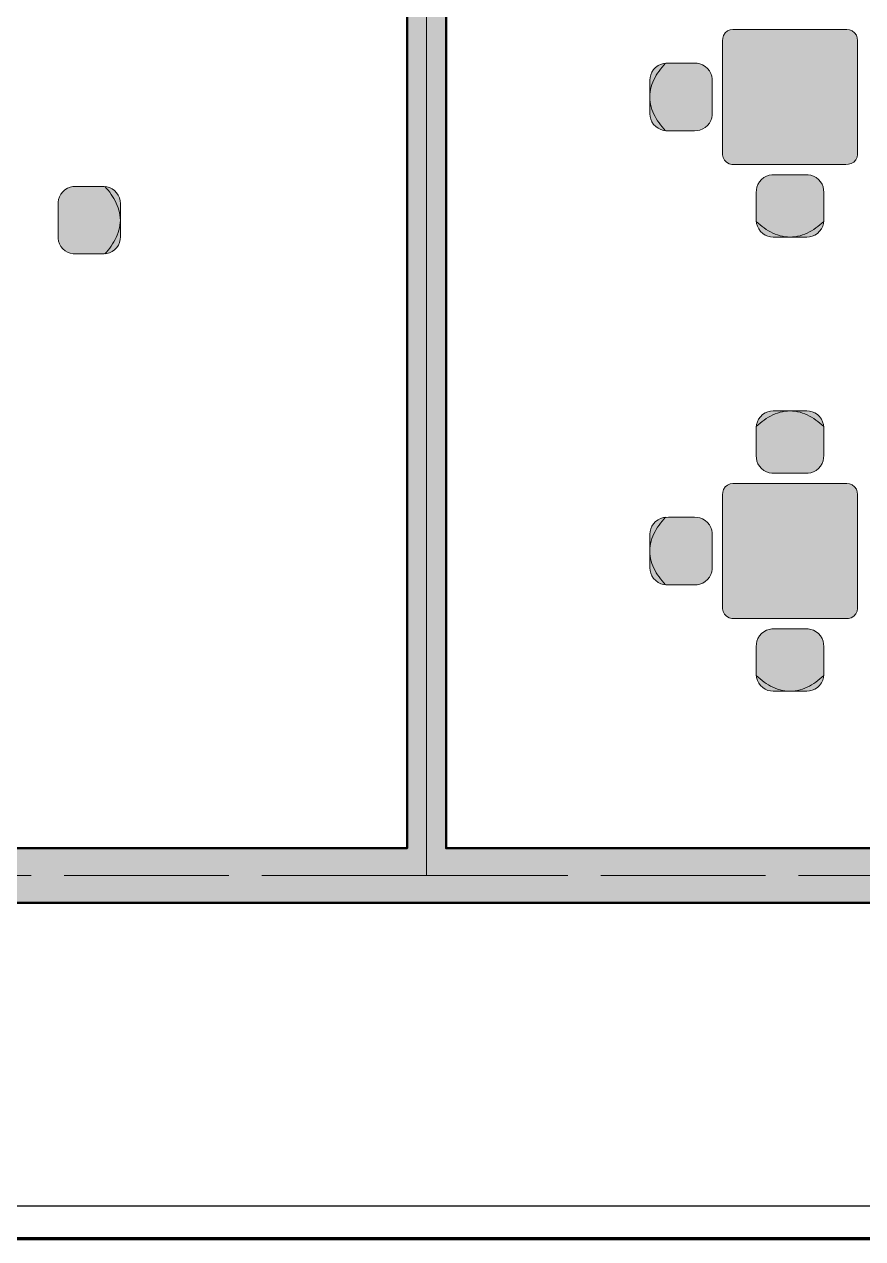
# Model space of a CAD drawing. Header units: metres. Extents: x 0 to 115, y 0 to 64.
# Drawn here: x 14.4 to 20.86, y 0.4 to 9.76 of the extents above; entities that cross this region are included whole.
import ezdxf

# ---------------------------------------------------------------- set-up
doc = ezdxf.new("R2010")
doc.units = ezdxf.units.M
doc.linetypes.add('DASHED', pattern=[1.524, 1.27, -0.254])
doc.layers.add('A-AREA', color=8, linetype='DASHED', lineweight=13, plot=False)
for name, color, linetype, lineweight in [('A-LAMINA', 8, 'Continuous', 35), ('A-MOBILIARIO', 9, 'Continuous', 18), ('A-MOBILIARIO-RELLENO', 9, 'Continuous', 0), ('A-MURO', 7, 'Continuous', 50)]:
    doc.layers.add(name, color=color, linetype=linetype, lineweight=lineweight)
doc.layers.add('A-MURO-RELLENO', color=8, linetype='Continuous', lineweight=0, true_color=0x8d949b)

msp = doc.modelspace()

# ---------------------------------------------------------------- hatches: boundary and pattern name
at = {"layer": 'A-MOBILIARIO-RELLENO', "true_color": 0xf3efe8}
h = msp.add_hatch(color=7, dxfattribs=at)
h.dxf.hatch_style = 1
h.paths.add_polyline_path([(19.86, 9.72), (19.88, 9.72), (19.8999, 9.72), (19.9199, 9.72), (19.9399, 9.72), (19.9598, 9.72), (19.9798, 9.72), (19.9997, 9.72), (20.0197, 9.72), (20.0397, 9.72), (20.0596, 9.72), (20.0796, 9.72), (20.0996, 9.72), (20.1195, 9.72), (20.1395, 9.72), (20.1594, 9.72), (20.1794, 9.72), (20.1994, 9.72), (20.2193, 9.72), (20.2393, 9.72), (20.2593, 9.72), (20.2792, 9.72), (20.2992, 9.72), (20.3191, 9.72), (20.3391, 9.72), (20.3591, 9.72), (20.379, 9.72), (20.399, 9.72), (20.419, 9.72), (20.4389, 9.72), (20.4589, 9.72), (20.4788, 9.72), (20.4988, 9.72), (20.5188, 9.72), (20.5387, 9.72), (20.5587, 9.72), (20.5787, 9.72), (20.5986, 9.72), (20.6186, 9.72), (20.6385, 9.72), (20.6585, 9.72), (20.6785, 9.72), (20.6984, 9.72), (20.7184, 9.72), (20.7384, 9.72), (20.759, 9.7177), (20.7797, 9.7095), (20.7979, 9.6952), (20.8113, 9.6763), (20.8185, 9.6554), (20.82, 9.635), (20.82, 9.615), (20.82, 9.5951), (20.82, 9.5751), (20.82, 9.5552), (20.82, 9.5352), (20.82, 9.5152), (20.82, 9.4953), (20.82, 9.4753), (20.82, 9.4553), (20.82, 9.4354), (20.82, 9.4154), (20.82, 9.3955), (20.82, 9.3755), (20.82, 9.3555), (20.82, 9.3356), (20.82, 9.3156), (20.82, 9.2956), (20.82, 9.2757), (20.82, 9.2557), (20.82, 9.2358), (20.82, 9.2158), (20.82, 9.1958), (20.82, 9.1759), (20.82, 9.1559), (20.82, 9.1359), (20.82, 9.116), (20.82, 9.096), (20.82, 9.0761), (20.82, 9.0561), (20.82, 9.0361), (20.82, 9.0162), (20.82, 8.9962), (20.82, 8.9762), (20.82, 8.9563), (20.82, 8.9363), (20.82, 8.9164), (20.82, 8.8964), (20.82, 8.8764), (20.82, 8.8565), (20.82, 8.8365), (20.82, 8.8165), (20.82, 8.7966), (20.82, 8.7766), (20.8199, 8.7566), (20.8162, 8.7358), (20.8064, 8.7154), (20.7908, 8.6982), (20.7712, 8.6863), (20.7502, 8.6807), (20.73, 8.68), (20.7101, 8.68), (20.6901, 8.68), (20.6701, 8.68), (20.6502, 8.68), (20.6302, 8.68), (20.6102, 8.68), (20.5903, 8.68), (20.5703, 8.68), (20.5504, 8.68), (20.5304, 8.68), (20.5104, 8.68), (20.4905, 8.68), (20.4705, 8.68), (20.4505, 8.68), (20.4306, 8.68), (20.4106, 8.68), (20.3907, 8.68), (20.3707, 8.68), (20.3507, 8.68), (20.3308, 8.68), (20.3108, 8.68), (20.2908, 8.68), (20.2709, 8.68), (20.2509, 8.68), (20.231, 8.68), (20.211, 8.68), (20.191, 8.68), (20.1711, 8.68), (20.1511, 8.68), (20.1311, 8.68), (20.1112, 8.68), (20.0912, 8.68), (20.0713, 8.68), (20.0513, 8.68), (20.0313, 8.68), (20.0114, 8.68), (19.9914, 8.68), (19.9714, 8.68), (19.9515, 8.68), (19.9315, 8.68), (19.9116, 8.68), (19.8916, 8.68), (19.8716, 8.68), (19.8515, 8.6805), (19.8305, 8.6856), (19.8107, 8.697), (19.7947, 8.7138), (19.7843, 8.734), (19.7802, 8.7549), (19.78, 8.775), (19.78, 8.7949), (19.78, 8.8149), (19.78, 8.8349), (19.78, 8.8548), (19.78, 8.8748), (19.78, 8.8947), (19.78, 8.9147), (19.78, 8.9347), (19.78, 8.9546), (19.78, 8.9746), (19.78, 8.9946), (19.78, 9.0145), (19.78, 9.0345), (19.78, 9.0544), (19.78, 9.0744), (19.78, 9.0944), (19.78, 9.1143), (19.78, 9.1343), (19.78, 9.1543), (19.78, 9.1742), (19.78, 9.1942), (19.78, 9.2141), (19.78, 9.2341), (19.78, 9.2541), (19.78, 9.274), (19.78, 9.294), (19.78, 9.314), (19.78, 9.3339), (19.78, 9.3539), (19.78, 9.3739), (19.78, 9.3938), (19.78, 9.4138), (19.78, 9.4337), (19.78, 9.4537), (19.78, 9.4737), (19.78, 9.4936), (19.78, 9.5136), (19.78, 9.5336), (19.78, 9.5535), (19.78, 9.5735), (19.78, 9.5934), (19.78, 9.6134), (19.78, 9.6334), (19.7812, 9.6537), (19.7879, 9.6746), (19.8008, 9.6937), (19.8187, 9.7085), (19.8393, 9.7173)])
at = {"layer": 'A-MOBILIARIO-RELLENO', "true_color": 0xeef0f2}
h = msp.add_hatch(color=7, dxfattribs=at)
h.dxf.hatch_style = 1
h.paths.add_polyline_path([(19.22, 9.07), (19.22, 9.0899), (19.22, 9.1099), (19.22, 9.1298), (19.22, 9.1498), (19.22, 9.1697), (19.22, 9.1897), (19.22, 9.2096), (19.22, 9.2296), (19.22, 9.2495), (19.22, 9.2695), (19.22, 9.2894), (19.22, 9.3093), (19.22, 9.3293), (19.2215, 9.3497), (19.2266, 9.3707), (19.2354, 9.3914), (19.2481, 9.4107), (19.2641, 9.4276), (19.2828, 9.4413), (19.3032, 9.4513), (19.3242, 9.4574), (19.3449, 9.4599), (19.3649, 9.46), (19.3849, 9.46), (19.4048, 9.46), (19.4247, 9.46), (19.4447, 9.46), (19.4646, 9.46), (19.4846, 9.46), (19.5045, 9.46), (19.5245, 9.46), (19.5444, 9.46), (19.5644, 9.46), (19.5846, 9.4592), (19.6055, 9.455), (19.6264, 9.4471), (19.6461, 9.4354), (19.6637, 9.4201), (19.6783, 9.402), (19.6892, 9.3819), (19.6963, 9.361), (19.6996, 9.3401), (19.7, 9.32), (19.7, 9.3001), (19.7, 9.2801), (19.7, 9.2602), (19.7, 9.2402), (19.7, 9.2203), (19.7, 9.2004), (19.7, 9.1804), (19.7, 9.1605), (19.7, 9.1405), (19.7, 9.1206), (19.7, 9.1006), (19.7, 9.0807), (19.6997, 9.0606), (19.6964, 9.0398), (19.6895, 9.0188), (19.6787, 8.9987), (19.6643, 8.9805), (19.6468, 8.9651), (19.6271, 8.9532), (19.6063, 8.9452), (19.5853, 8.9409), (19.5651, 8.94), (19.5451, 8.94), (19.5252, 8.94), (19.5052, 8.94), (19.4853, 8.94), (19.4653, 8.94), (19.4454, 8.94), (19.4254, 8.94), (19.4055, 8.94), (19.3856, 8.94), (19.3656, 8.94), (19.3456, 8.9401), (19.325, 8.9424), (19.304, 8.9484), (19.2835, 8.9583), (19.2648, 8.9718), (19.2486, 8.9887), (19.2358, 9.0079), (19.2268, 9.0285), (19.2216, 9.0495)])
h = msp.add_hatch(color=7, dxfattribs=at)
h.dxf.hatch_style = 1
h.paths.add_polyline_path([(20.43, 8.12), (20.4101, 8.12), (20.3901, 8.12), (20.3702, 8.12), (20.3502, 8.12), (20.3303, 8.12), (20.3103, 8.12), (20.2904, 8.12), (20.2704, 8.12), (20.2505, 8.12), (20.2305, 8.12), (20.2106, 8.12), (20.1907, 8.12), (20.1707, 8.12), (20.1503, 8.1215), (20.1293, 8.1265), (20.1086, 8.1354), (20.0893, 8.1481), (20.0724, 8.1641), (20.0587, 8.1828), (20.0487, 8.2032), (20.0426, 8.2242), (20.0401, 8.2449), (20.04, 8.2649), (20.04, 8.2848), (20.04, 8.3048), (20.04, 8.3247), (20.04, 8.3447), (20.04, 8.3646), (20.04, 8.3846), (20.04, 8.4045), (20.04, 8.4245), (20.04, 8.4444), (20.04, 8.4644), (20.0408, 8.4846), (20.045, 8.5055), (20.0529, 8.5264), (20.0646, 8.5461), (20.0799, 8.5637), (20.098, 8.5783), (20.1181, 8.5892), (20.139, 8.5963), (20.1599, 8.5996), (20.18, 8.6), (20.1999, 8.6), (20.2199, 8.6), (20.2398, 8.6), (20.2598, 8.6), (20.2797, 8.6), (20.2996, 8.6), (20.3196, 8.6), (20.3395, 8.6), (20.3595, 8.6), (20.3794, 8.6), (20.3994, 8.6), (20.4193, 8.6), (20.4394, 8.5997), (20.4602, 8.5964), (20.4812, 8.5895), (20.5013, 8.5787), (20.5195, 8.5643), (20.5349, 8.5468), (20.5468, 8.5271), (20.5548, 8.5063), (20.5591, 8.4853), (20.56, 8.4651), (20.56, 8.4451), (20.56, 8.4252), (20.56, 8.4052), (20.56, 8.3853), (20.56, 8.3653), (20.56, 8.3454), (20.56, 8.3254), (20.56, 8.3055), (20.56, 8.2856), (20.56, 8.2656), (20.5599, 8.2456), (20.5576, 8.225), (20.5516, 8.204), (20.5417, 8.1835), (20.5282, 8.1648), (20.5113, 8.1486), (20.4921, 8.1358), (20.4715, 8.1268), (20.4505, 8.1216)])
h = msp.add_hatch(color=7, dxfattribs=at)
h.dxf.hatch_style = 1
h.paths.add_polyline_path([(15.14, 8.38), (15.14, 8.3601), (15.14, 8.3401), (15.14, 8.3202), (15.14, 8.3002), (15.14, 8.2803), (15.14, 8.2603), (15.14, 8.2404), (15.14, 8.2204), (15.14, 8.2005), (15.14, 8.1805), (15.14, 8.1606), (15.14, 8.1407), (15.14, 8.1207), (15.1385, 8.1003), (15.1335, 8.0793), (15.1246, 8.0586), (15.1119, 8.0393), (15.0959, 8.0224), (15.0772, 8.0087), (15.0568, 7.9987), (15.0358, 7.9926), (15.0151, 7.9901), (14.9951, 7.99), (14.9751, 7.99), (14.9552, 7.99), (14.9353, 7.99), (14.9153, 7.99), (14.8954, 7.99), (14.8754, 7.99), (14.8555, 7.99), (14.8355, 7.99), (14.8156, 7.99), (14.7956, 7.99), (14.7754, 7.9908), (14.7545, 7.995), (14.7336, 8.0029), (14.7139, 8.0146), (14.6963, 8.0299), (14.6817, 8.048), (14.6708, 8.0681), (14.6637, 8.089), (14.6604, 8.1099), (14.66, 8.13), (14.66, 8.1499), (14.66, 8.1699), (14.66, 8.1898), (14.66, 8.2098), (14.66, 8.2297), (14.66, 8.2496), (14.66, 8.2696), (14.66, 8.2895), (14.66, 8.3095), (14.66, 8.3294), (14.66, 8.3494), (14.66, 8.3693), (14.6603, 8.3894), (14.6636, 8.4102), (14.6705, 8.4312), (14.6813, 8.4513), (14.6957, 8.4695), (14.7132, 8.4849), (14.7329, 8.4968), (14.7537, 8.5048), (14.7747, 8.5091), (14.7949, 8.51), (14.8149, 8.51), (14.8348, 8.51), (14.8548, 8.51), (14.8747, 8.51), (14.8947, 8.51), (14.9146, 8.51), (14.9346, 8.51), (14.9545, 8.51), (14.9744, 8.51), (14.9944, 8.51), (15.0144, 8.5099), (15.035, 8.5076), (15.056, 8.5016), (15.0765, 8.4917), (15.0952, 8.4782), (15.1114, 8.4613), (15.1242, 8.4421), (15.1332, 8.4215), (15.1384, 8.4005)])
h = msp.add_hatch(color=7, dxfattribs=at)
h.dxf.hatch_style = 1
h.paths.add_polyline_path([(20.17, 6.78), (20.1899, 6.78), (20.2099, 6.78), (20.2298, 6.78), (20.2498, 6.78), (20.2697, 6.78), (20.2897, 6.78), (20.3096, 6.78), (20.3296, 6.78), (20.3495, 6.78), (20.3695, 6.78), (20.3894, 6.78), (20.4093, 6.78), (20.4293, 6.78), (20.4497, 6.7785), (20.4707, 6.7735), (20.4914, 6.7646), (20.5107, 6.7519), (20.5276, 6.7359), (20.5413, 6.7172), (20.5513, 6.6968), (20.5574, 6.6758), (20.5599, 6.6551), (20.56, 6.6351), (20.56, 6.6152), (20.56, 6.5952), (20.56, 6.5753), (20.56, 6.5553), (20.56, 6.5354), (20.56, 6.5154), (20.56, 6.4955), (20.56, 6.4755), (20.56, 6.4556), (20.56, 6.4356), (20.5592, 6.4154), (20.555, 6.3945), (20.5471, 6.3736), (20.5354, 6.3539), (20.5201, 6.3363), (20.502, 6.3217), (20.4819, 6.3108), (20.461, 6.3037), (20.4401, 6.3004), (20.42, 6.3), (20.4001, 6.3), (20.3801, 6.3), (20.3602, 6.3), (20.3402, 6.3), (20.3203, 6.3), (20.3004, 6.3), (20.2804, 6.3), (20.2605, 6.3), (20.2405, 6.3), (20.2206, 6.3), (20.2006, 6.3), (20.1807, 6.3), (20.1606, 6.3003), (20.1398, 6.3036), (20.1188, 6.3105), (20.0987, 6.3213), (20.0805, 6.3357), (20.0651, 6.3532), (20.0532, 6.3729), (20.0452, 6.3937), (20.0409, 6.4147), (20.04, 6.4349), (20.04, 6.4549), (20.04, 6.4748), (20.04, 6.4948), (20.04, 6.5147), (20.04, 6.5347), (20.04, 6.5546), (20.04, 6.5746), (20.04, 6.5945), (20.04, 6.6144), (20.04, 6.6344), (20.0401, 6.6544), (20.0424, 6.675), (20.0484, 6.696), (20.0583, 6.7165), (20.0718, 6.7352), (20.0887, 6.7514), (20.1079, 6.7642), (20.1285, 6.7732), (20.1495, 6.7784)])
at = {"layer": 'A-MOBILIARIO-RELLENO', "true_color": 0xf3efe8}
h = msp.add_hatch(color=7, dxfattribs=at)
h.dxf.hatch_style = 1
h.paths.add_polyline_path([(19.86, 6.22), (19.88, 6.22), (19.8999, 6.22), (19.9199, 6.22), (19.9399, 6.22), (19.9598, 6.22), (19.9798, 6.22), (19.9997, 6.22), (20.0197, 6.22), (20.0397, 6.22), (20.0596, 6.22), (20.0796, 6.22), (20.0996, 6.22), (20.1195, 6.22), (20.1395, 6.22), (20.1594, 6.22), (20.1794, 6.22), (20.1994, 6.22), (20.2193, 6.22), (20.2393, 6.22), (20.2593, 6.22), (20.2792, 6.22), (20.2992, 6.22), (20.3191, 6.22), (20.3391, 6.22), (20.3591, 6.22), (20.379, 6.22), (20.399, 6.22), (20.419, 6.22), (20.4389, 6.22), (20.4589, 6.22), (20.4788, 6.22), (20.4988, 6.22), (20.5188, 6.22), (20.5387, 6.22), (20.5587, 6.22), (20.5787, 6.22), (20.5986, 6.22), (20.6186, 6.22), (20.6385, 6.22), (20.6585, 6.22), (20.6785, 6.22), (20.6984, 6.22), (20.7184, 6.22), (20.7384, 6.22), (20.759, 6.2177), (20.7797, 6.2095), (20.7979, 6.1952), (20.8113, 6.1763), (20.8185, 6.1554), (20.82, 6.135), (20.82, 6.115), (20.82, 6.0951), (20.82, 6.0751), (20.82, 6.0552), (20.82, 6.0352), (20.82, 6.0152), (20.82, 5.9953), (20.82, 5.9753), (20.82, 5.9553), (20.82, 5.9354), (20.82, 5.9154), (20.82, 5.8955), (20.82, 5.8755), (20.82, 5.8555), (20.82, 5.8356), (20.82, 5.8156), (20.82, 5.7956), (20.82, 5.7757), (20.82, 5.7557), (20.82, 5.7358), (20.82, 5.7158), (20.82, 5.6958), (20.82, 5.6759), (20.82, 5.6559), (20.82, 5.6359), (20.82, 5.616), (20.82, 5.596), (20.82, 5.5761), (20.82, 5.5561), (20.82, 5.5361), (20.82, 5.5162), (20.82, 5.4962), (20.82, 5.4762), (20.82, 5.4563), (20.82, 5.4363), (20.82, 5.4164), (20.82, 5.3964), (20.82, 5.3764), (20.82, 5.3565), (20.82, 5.3365), (20.82, 5.3165), (20.82, 5.2966), (20.82, 5.2766), (20.8199, 5.2566), (20.8162, 5.2358), (20.8064, 5.2154), (20.7908, 5.1982), (20.7712, 5.1863), (20.7502, 5.1807), (20.73, 5.18), (20.7101, 5.18), (20.6901, 5.18), (20.6701, 5.18), (20.6502, 5.18), (20.6302, 5.18), (20.6102, 5.18), (20.5903, 5.18), (20.5703, 5.18), (20.5504, 5.18), (20.5304, 5.18), (20.5104, 5.18), (20.4905, 5.18), (20.4705, 5.18), (20.4505, 5.18), (20.4306, 5.18), (20.4106, 5.18), (20.3907, 5.18), (20.3707, 5.18), (20.3507, 5.18), (20.3308, 5.18), (20.3108, 5.18), (20.2908, 5.18), (20.2709, 5.18), (20.2509, 5.18), (20.231, 5.18), (20.211, 5.18), (20.191, 5.18), (20.1711, 5.18), (20.1511, 5.18), (20.1311, 5.18), (20.1112, 5.18), (20.0912, 5.18), (20.0713, 5.18), (20.0513, 5.18), (20.0313, 5.18), (20.0114, 5.18), (19.9914, 5.18), (19.9714, 5.18), (19.9515, 5.18), (19.9315, 5.18), (19.9116, 5.18), (19.8916, 5.18), (19.8716, 5.18), (19.8515, 5.1805), (19.8305, 5.1856), (19.8107, 5.197), (19.7947, 5.2138), (19.7843, 5.234), (19.7802, 5.2549), (19.78, 5.275), (19.78, 5.2949), (19.78, 5.3149), (19.78, 5.3349), (19.78, 5.3548), (19.78, 5.3748), (19.78, 5.3947), (19.78, 5.4147), (19.78, 5.4347), (19.78, 5.4546), (19.78, 5.4746), (19.78, 5.4946), (19.78, 5.5145), (19.78, 5.5345), (19.78, 5.5544), (19.78, 5.5744), (19.78, 5.5944), (19.78, 5.6143), (19.78, 5.6343), (19.78, 5.6543), (19.78, 5.6742), (19.78, 5.6942), (19.78, 5.7141), (19.78, 5.7341), (19.78, 5.7541), (19.78, 5.774), (19.78, 5.794), (19.78, 5.814), (19.78, 5.8339), (19.78, 5.8539), (19.78, 5.8739), (19.78, 5.8938), (19.78, 5.9138), (19.78, 5.9337), (19.78, 5.9537), (19.78, 5.9737), (19.78, 5.9936), (19.78, 6.0136), (19.78, 6.0336), (19.78, 6.0535), (19.78, 6.0735), (19.78, 6.0934), (19.78, 6.1134), (19.78, 6.1334), (19.7812, 6.1537), (19.7879, 6.1746), (19.8008, 6.1938), (19.8187, 6.2085), (19.8393, 6.2173)])
at = {"layer": 'A-MOBILIARIO-RELLENO', "true_color": 0xeef0f2}
h = msp.add_hatch(color=7, dxfattribs=at)
h.dxf.hatch_style = 1
h.paths.add_polyline_path([(19.22, 5.57), (19.22, 5.5899), (19.22, 5.6099), (19.22, 5.6298), (19.22, 5.6498), (19.22, 5.6697), (19.22, 5.6897), (19.22, 5.7096), (19.22, 5.7296), (19.22, 5.7495), (19.22, 5.7695), (19.22, 5.7894), (19.22, 5.8093), (19.22, 5.8293), (19.2215, 5.8497), (19.2266, 5.8707), (19.2354, 5.8914), (19.2481, 5.9107), (19.2641, 5.9276), (19.2828, 5.9413), (19.3032, 5.9513), (19.3242, 5.9574), (19.3449, 5.9599), (19.3649, 5.96), (19.3849, 5.96), (19.4048, 5.96), (19.4247, 5.96), (19.4447, 5.96), (19.4646, 5.96), (19.4846, 5.96), (19.5045, 5.96), (19.5245, 5.96), (19.5444, 5.96), (19.5644, 5.96), (19.5846, 5.9592), (19.6055, 5.955), (19.6264, 5.9471), (19.6461, 5.9354), (19.6637, 5.9201), (19.6783, 5.902), (19.6892, 5.8819), (19.6963, 5.861), (19.6996, 5.8401), (19.7, 5.82), (19.7, 5.8001), (19.7, 5.7801), (19.7, 5.7602), (19.7, 5.7402), (19.7, 5.7203), (19.7, 5.7004), (19.7, 5.6804), (19.7, 5.6605), (19.7, 5.6405), (19.7, 5.6206), (19.7, 5.6006), (19.7, 5.5807), (19.6997, 5.5606), (19.6964, 5.5398), (19.6895, 5.5188), (19.6787, 5.4987), (19.6643, 5.4805), (19.6468, 5.4651), (19.6271, 5.4532), (19.6063, 5.4452), (19.5853, 5.4409), (19.5651, 5.44), (19.5451, 5.44), (19.5252, 5.44), (19.5052, 5.44), (19.4853, 5.44), (19.4653, 5.44), (19.4454, 5.44), (19.4254, 5.44), (19.4055, 5.44), (19.3856, 5.44), (19.3656, 5.44), (19.3456, 5.4401), (19.325, 5.4424), (19.304, 5.4484), (19.2835, 5.4583), (19.2648, 5.4718), (19.2486, 5.4887), (19.2358, 5.5079), (19.2268, 5.5285), (19.2216, 5.5495)])
h = msp.add_hatch(color=7, dxfattribs=at)
h.dxf.hatch_style = 1
h.paths.add_polyline_path([(20.43, 4.62), (20.4101, 4.62), (20.3901, 4.62), (20.3702, 4.62), (20.3502, 4.62), (20.3303, 4.62), (20.3103, 4.62), (20.2904, 4.62), (20.2704, 4.62), (20.2505, 4.62), (20.2305, 4.62), (20.2106, 4.62), (20.1907, 4.62), (20.1707, 4.62), (20.1503, 4.6215), (20.1293, 4.6265), (20.1086, 4.6354), (20.0893, 4.6481), (20.0724, 4.6641), (20.0587, 4.6828), (20.0487, 4.7032), (20.0426, 4.7242), (20.0401, 4.7449), (20.04, 4.7649), (20.04, 4.7848), (20.04, 4.8048), (20.04, 4.8247), (20.04, 4.8447), (20.04, 4.8646), (20.04, 4.8846), (20.04, 4.9045), (20.04, 4.9245), (20.04, 4.9444), (20.04, 4.9644), (20.0408, 4.9846), (20.045, 5.0055), (20.0529, 5.0264), (20.0646, 5.0461), (20.0799, 5.0637), (20.098, 5.0783), (20.1181, 5.0892), (20.139, 5.0963), (20.1599, 5.0996), (20.18, 5.1), (20.1999, 5.1), (20.2199, 5.1), (20.2398, 5.1), (20.2598, 5.1), (20.2797, 5.1), (20.2996, 5.1), (20.3196, 5.1), (20.3395, 5.1), (20.3595, 5.1), (20.3794, 5.1), (20.3994, 5.1), (20.4193, 5.1), (20.4394, 5.0997), (20.4602, 5.0964), (20.4812, 5.0895), (20.5013, 5.0787), (20.5195, 5.0643), (20.5349, 5.0468), (20.5468, 5.0271), (20.5548, 5.0063), (20.5591, 4.9853), (20.56, 4.9651), (20.56, 4.9451), (20.56, 4.9252), (20.56, 4.9052), (20.56, 4.8853), (20.56, 4.8653), (20.56, 4.8454), (20.56, 4.8254), (20.56, 4.8055), (20.56, 4.7856), (20.56, 4.7656), (20.5599, 4.7456), (20.5576, 4.725), (20.5516, 4.704), (20.5417, 4.6835), (20.5282, 4.6648), (20.5113, 4.6486), (20.4921, 4.6358), (20.4715, 4.6268), (20.4505, 4.6216)])
at = {"layer": 'A-MURO-RELLENO', "true_color": 0x8d949b}
h = msp.add_hatch(color=8, dxfattribs=at)
h.dxf.hatch_style = 1
h.paths.add_polyline_path([(21.6, 2.99), (21.6, 3.41), (17.65, 3.41), (17.65, 14.3), (17.9, 14.3), (17.9, 14.6), (17, 14.6), (17, 14.3), (17.35, 14.3), (17.35, 3.41), (13, 3.41), (13, 2.99)])

# ---------------------------------------------------------------- linework, layer by layer
at = {"layer": 'A-AREA'}
for points in [[(3, 14.45), (17.5, 14.45), (17.5, 3.2), (3, 3.2)], [(17.5, 14.45), (38.4, 14.45), (38.4, 3.2), (17.5, 3.2)]]:
    msp.add_lwpolyline(points, close=True, dxfattribs=at)
at = {"layer": 'A-LAMINA', "lineweight": 70}
msp.add_lwpolyline([(0.4, 64.5), (115.4, 64.5), (115.4, 0.4), (0.4, 0.4)], close=True, dxfattribs=at)
at = {"layer": 'A-LAMINA', "lineweight": 25}
msp.add_lwpolyline([(0.65, 64.25), (115.15, 64.25), (115.15, 0.65), (0.65, 0.65)], close=True, dxfattribs=at)
at = {"layer": 'A-MOBILIARIO'}
for points in [[(19.86, 9.72), (19.88, 9.72), (19.8999, 9.72), (19.9199, 9.72), (19.9399, 9.72), (19.9598, 9.72), (19.9798, 9.72), (19.9997, 9.72), (20.0197, 9.72), (20.0397, 9.72), (20.0596, 9.72), (20.0796, 9.72), (20.0996, 9.72), (20.1195, 9.72), (20.1395, 9.72), (20.1594, 9.72), (20.1794, 9.72), (20.1994, 9.72), (20.2193, 9.72), (20.2393, 9.72), (20.2593, 9.72), (20.2792, 9.72), (20.2992, 9.72), (20.3191, 9.72), (20.3391, 9.72), (20.3591, 9.72), (20.379, 9.72), (20.399, 9.72), (20.419, 9.72), (20.4389, 9.72), (20.4589, 9.72), (20.4788, 9.72), (20.4988, 9.72), (20.5188, 9.72), (20.5387, 9.72), (20.5587, 9.72), (20.5787, 9.72), (20.5986, 9.72), (20.6186, 9.72), (20.6385, 9.72), (20.6585, 9.72), (20.6785, 9.72), (20.6984, 9.72), (20.7184, 9.72), (20.7384, 9.72), (20.759, 9.7177), (20.7797, 9.7095), (20.7979, 9.6952), (20.8113, 9.6763), (20.8185, 9.6554), (20.82, 9.635), (20.82, 9.615), (20.82, 9.5951), (20.82, 9.5751), (20.82, 9.5552), (20.82, 9.5352), (20.82, 9.5152), (20.82, 9.4953), (20.82, 9.4753), (20.82, 9.4553), (20.82, 9.4354), (20.82, 9.4154), (20.82, 9.3955), (20.82, 9.3755), (20.82, 9.3555), (20.82, 9.3356), (20.82, 9.3156), (20.82, 9.2956), (20.82, 9.2757), (20.82, 9.2557), (20.82, 9.2358), (20.82, 9.2158), (20.82, 9.1958), (20.82, 9.1759), (20.82, 9.1559), (20.82, 9.1359), (20.82, 9.116), (20.82, 9.096), (20.82, 9.0761), (20.82, 9.0561), (20.82, 9.0361), (20.82, 9.0162), (20.82, 8.9962), (20.82, 8.9762), (20.82, 8.9563), (20.82, 8.9363), (20.82, 8.9164), (20.82, 8.8964), (20.82, 8.8764), (20.82, 8.8565), (20.82, 8.8365), (20.82, 8.8165), (20.82, 8.7966), (20.82, 8.7766), (20.8199, 8.7566), (20.8162, 8.7358), (20.8064, 8.7154), (20.7908, 8.6982), (20.7712, 8.6863), (20.7502, 8.6807), (20.73, 8.68), (20.7101, 8.68), (20.6901, 8.68), (20.6701, 8.68), (20.6502, 8.68), (20.6302, 8.68), (20.6102, 8.68), (20.5903, 8.68), (20.5703, 8.68), (20.5504, 8.68), (20.5304, 8.68), (20.5104, 8.68), (20.4905, 8.68), (20.4705, 8.68), (20.4505, 8.68), (20.4306, 8.68), (20.4106, 8.68), (20.3907, 8.68), (20.3707, 8.68), (20.3507, 8.68), (20.3308, 8.68), (20.3108, 8.68), (20.2908, 8.68), (20.2709, 8.68), (20.2509, 8.68), (20.231, 8.68), (20.211, 8.68), (20.191, 8.68), (20.1711, 8.68), (20.1511, 8.68), (20.1311, 8.68), (20.1112, 8.68), (20.0912, 8.68), (20.0713, 8.68), (20.0513, 8.68), (20.0313, 8.68), (20.0114, 8.68), (19.9914, 8.68), (19.9714, 8.68), (19.9515, 8.68), (19.9315, 8.68), (19.9116, 8.68), (19.8916, 8.68), (19.8716, 8.68), (19.8515, 8.6805), (19.8305, 8.6856), (19.8107, 8.697), (19.7947, 8.7138), (19.7843, 8.734), (19.7802, 8.7549), (19.78, 8.775), (19.78, 8.7949), (19.78, 8.8149), (19.78, 8.8349), (19.78, 8.8548), (19.78, 8.8748), (19.78, 8.8947), (19.78, 8.9147), (19.78, 8.9347), (19.78, 8.9546), (19.78, 8.9746), (19.78, 8.9946), (19.78, 9.0145), (19.78, 9.0345), (19.78, 9.0544), (19.78, 9.0744), (19.78, 9.0944), (19.78, 9.1143), (19.78, 9.1343), (19.78, 9.1543), (19.78, 9.1742), (19.78, 9.1942), (19.78, 9.2141), (19.78, 9.2341), (19.78, 9.2541), (19.78, 9.274), (19.78, 9.294), (19.78, 9.314), (19.78, 9.3339), (19.78, 9.3539), (19.78, 9.3739), (19.78, 9.3938), (19.78, 9.4138), (19.78, 9.4337), (19.78, 9.4537), (19.78, 9.4737), (19.78, 9.4936), (19.78, 9.5136), (19.78, 9.5336), (19.78, 9.5535), (19.78, 9.5735), (19.78, 9.5934), (19.78, 9.6134), (19.78, 9.6334), (19.7812, 9.6537), (19.7879, 9.6746), (19.8008, 9.6937), (19.8187, 9.7085), (19.8393, 9.7173)], [(19.22, 9.07), (19.22, 9.0899), (19.22, 9.1099), (19.22, 9.1298), (19.22, 9.1498), (19.22, 9.1697), (19.22, 9.1897), (19.22, 9.2096), (19.22, 9.2296), (19.22, 9.2495), (19.22, 9.2695), (19.22, 9.2894), (19.22, 9.3093), (19.22, 9.3293), (19.2215, 9.3497), (19.2266, 9.3707), (19.2354, 9.3914), (19.2481, 9.4107), (19.2641, 9.4276), (19.2828, 9.4413), (19.3032, 9.4513), (19.3242, 9.4574), (19.3449, 9.4599), (19.3649, 9.46), (19.3849, 9.46), (19.4048, 9.46), (19.4247, 9.46), (19.4447, 9.46), (19.4646, 9.46), (19.4846, 9.46), (19.5045, 9.46), (19.5245, 9.46), (19.5444, 9.46), (19.5644, 9.46), (19.5846, 9.4592), (19.6055, 9.455), (19.6264, 9.4471), (19.6461, 9.4354), (19.6637, 9.4201), (19.6783, 9.402), (19.6892, 9.3819), (19.6963, 9.361), (19.6996, 9.3401), (19.7, 9.32), (19.7, 9.3001), (19.7, 9.2801), (19.7, 9.2602), (19.7, 9.2402), (19.7, 9.2203), (19.7, 9.2004), (19.7, 9.1804), (19.7, 9.1605), (19.7, 9.1405), (19.7, 9.1206), (19.7, 9.1006), (19.7, 9.0807), (19.6997, 9.0606), (19.6964, 9.0398), (19.6895, 9.0188), (19.6787, 8.9987), (19.6643, 8.9805), (19.6468, 8.9651), (19.6271, 8.9532), (19.6063, 8.9452), (19.5853, 8.9409), (19.5651, 8.94), (19.5451, 8.94), (19.5252, 8.94), (19.5052, 8.94), (19.4853, 8.94), (19.4653, 8.94), (19.4454, 8.94), (19.4254, 8.94), (19.4055, 8.94), (19.3856, 8.94), (19.3656, 8.94), (19.3456, 8.9401), (19.325, 8.9424), (19.304, 8.9484), (19.2835, 8.9583), (19.2648, 8.9718), (19.2486, 8.9887), (19.2358, 9.0079), (19.2268, 9.0285), (19.2216, 9.0495)], [(20.43, 8.12), (20.4101, 8.12), (20.3901, 8.12), (20.3702, 8.12), (20.3502, 8.12), (20.3303, 8.12), (20.3103, 8.12), (20.2904, 8.12), (20.2704, 8.12), (20.2505, 8.12), (20.2305, 8.12), (20.2106, 8.12), (20.1907, 8.12), (20.1707, 8.12), (20.1503, 8.1215), (20.1293, 8.1265), (20.1086, 8.1354), (20.0893, 8.1481), (20.0724, 8.1641), (20.0587, 8.1828), (20.0487, 8.2032), (20.0426, 8.2242), (20.0401, 8.2449), (20.04, 8.2649), (20.04, 8.2848), (20.04, 8.3048), (20.04, 8.3247), (20.04, 8.3447), (20.04, 8.3646), (20.04, 8.3846), (20.04, 8.4045), (20.04, 8.4245), (20.04, 8.4444), (20.04, 8.4644), (20.0408, 8.4846), (20.045, 8.5055), (20.0529, 8.5264), (20.0646, 8.5461), (20.0799, 8.5637), (20.098, 8.5783), (20.1181, 8.5892), (20.139, 8.5963), (20.1599, 8.5996), (20.18, 8.6), (20.1999, 8.6), (20.2199, 8.6), (20.2398, 8.6), (20.2598, 8.6), (20.2797, 8.6), (20.2996, 8.6), (20.3196, 8.6), (20.3395, 8.6), (20.3595, 8.6), (20.3794, 8.6), (20.3994, 8.6), (20.4193, 8.6), (20.4394, 8.5997), (20.4602, 8.5964), (20.4812, 8.5895), (20.5013, 8.5787), (20.5195, 8.5643), (20.5349, 8.5468), (20.5468, 8.5271), (20.5548, 8.5063), (20.5591, 8.4853), (20.56, 8.4651), (20.56, 8.4451), (20.56, 8.4252), (20.56, 8.4052), (20.56, 8.3853), (20.56, 8.3653), (20.56, 8.3454), (20.56, 8.3254), (20.56, 8.3055), (20.56, 8.2856), (20.56, 8.2656), (20.5599, 8.2456), (20.5576, 8.225), (20.5516, 8.204), (20.5417, 8.1835), (20.5282, 8.1648), (20.5113, 8.1486), (20.4921, 8.1358), (20.4715, 8.1268), (20.4505, 8.1216)], [(15.14, 8.38), (15.14, 8.3601), (15.14, 8.3401), (15.14, 8.3202), (15.14, 8.3002), (15.14, 8.2803), (15.14, 8.2603), (15.14, 8.2404), (15.14, 8.2204), (15.14, 8.2005), (15.14, 8.1805), (15.14, 8.1606), (15.14, 8.1407), (15.14, 8.1207), (15.1385, 8.1003), (15.1335, 8.0793), (15.1246, 8.0586), (15.1119, 8.0393), (15.0959, 8.0224), (15.0772, 8.0087), (15.0568, 7.9987), (15.0358, 7.9926), (15.0151, 7.9901), (14.9951, 7.99), (14.9751, 7.99), (14.9552, 7.99), (14.9353, 7.99), (14.9153, 7.99), (14.8954, 7.99), (14.8754, 7.99), (14.8555, 7.99), (14.8355, 7.99), (14.8156, 7.99), (14.7956, 7.99), (14.7754, 7.9908), (14.7545, 7.995), (14.7336, 8.0029), (14.7139, 8.0146), (14.6963, 8.0299), (14.6817, 8.048), (14.6708, 8.0681), (14.6637, 8.089), (14.6604, 8.1099), (14.66, 8.13), (14.66, 8.1499), (14.66, 8.1699), (14.66, 8.1898), (14.66, 8.2098), (14.66, 8.2297), (14.66, 8.2496), (14.66, 8.2696), (14.66, 8.2895), (14.66, 8.3095), (14.66, 8.3294), (14.66, 8.3494), (14.66, 8.3693), (14.6603, 8.3894), (14.6636, 8.4102), (14.6705, 8.4312), (14.6813, 8.4513), (14.6957, 8.4695), (14.7132, 8.4849), (14.7329, 8.4968), (14.7537, 8.5048), (14.7747, 8.5091), (14.7949, 8.51), (14.8149, 8.51), (14.8348, 8.51), (14.8548, 8.51), (14.8747, 8.51), (14.8947, 8.51), (14.9146, 8.51), (14.9346, 8.51), (14.9545, 8.51), (14.9744, 8.51), (14.9944, 8.51), (15.0144, 8.5099), (15.035, 8.5076), (15.056, 8.5016), (15.0765, 8.4917), (15.0952, 8.4782), (15.1114, 8.4613), (15.1242, 8.4421), (15.1332, 8.4215), (15.1384, 8.4005)], [(20.17, 6.78), (20.1899, 6.78), (20.2099, 6.78), (20.2298, 6.78), (20.2498, 6.78), (20.2697, 6.78), (20.2897, 6.78), (20.3096, 6.78), (20.3296, 6.78), (20.3495, 6.78), (20.3695, 6.78), (20.3894, 6.78), (20.4093, 6.78), (20.4293, 6.78), (20.4497, 6.7785), (20.4707, 6.7735), (20.4914, 6.7646), (20.5107, 6.7519), (20.5276, 6.7359), (20.5413, 6.7172), (20.5513, 6.6968), (20.5574, 6.6758), (20.5599, 6.6551), (20.56, 6.6351), (20.56, 6.6152), (20.56, 6.5952), (20.56, 6.5753), (20.56, 6.5553), (20.56, 6.5354), (20.56, 6.5154), (20.56, 6.4955), (20.56, 6.4755), (20.56, 6.4556), (20.56, 6.4356), (20.5592, 6.4154), (20.555, 6.3945), (20.5471, 6.3736), (20.5354, 6.3539), (20.5201, 6.3363), (20.502, 6.3217), (20.4819, 6.3108), (20.461, 6.3037), (20.4401, 6.3004), (20.42, 6.3), (20.4001, 6.3), (20.3801, 6.3), (20.3602, 6.3), (20.3402, 6.3), (20.3203, 6.3), (20.3004, 6.3), (20.2804, 6.3), (20.2605, 6.3), (20.2405, 6.3), (20.2206, 6.3), (20.2006, 6.3), (20.1807, 6.3), (20.1606, 6.3003), (20.1398, 6.3036), (20.1188, 6.3105), (20.0987, 6.3213), (20.0805, 6.3357), (20.0651, 6.3532), (20.0532, 6.3729), (20.0452, 6.3937), (20.0409, 6.4147), (20.04, 6.4349), (20.04, 6.4549), (20.04, 6.4748), (20.04, 6.4948), (20.04, 6.5147), (20.04, 6.5347), (20.04, 6.5546), (20.04, 6.5746), (20.04, 6.5945), (20.04, 6.6144), (20.04, 6.6344), (20.0401, 6.6544), (20.0424, 6.675), (20.0484, 6.696), (20.0583, 6.7165), (20.0718, 6.7352), (20.0887, 6.7514), (20.1079, 6.7642), (20.1285, 6.7732), (20.1495, 6.7784)], [(19.86, 6.22), (19.88, 6.22), (19.8999, 6.22), (19.9199, 6.22), (19.9399, 6.22), (19.9598, 6.22), (19.9798, 6.22), (19.9997, 6.22), (20.0197, 6.22), (20.0397, 6.22), (20.0596, 6.22), (20.0796, 6.22), (20.0996, 6.22), (20.1195, 6.22), (20.1395, 6.22), (20.1594, 6.22), (20.1794, 6.22), (20.1994, 6.22), (20.2193, 6.22), (20.2393, 6.22), (20.2593, 6.22), (20.2792, 6.22), (20.2992, 6.22), (20.3191, 6.22), (20.3391, 6.22), (20.3591, 6.22), (20.379, 6.22), (20.399, 6.22), (20.419, 6.22), (20.4389, 6.22), (20.4589, 6.22), (20.4788, 6.22), (20.4988, 6.22), (20.5188, 6.22), (20.5387, 6.22), (20.5587, 6.22), (20.5787, 6.22), (20.5986, 6.22), (20.6186, 6.22), (20.6385, 6.22), (20.6585, 6.22), (20.6785, 6.22), (20.6984, 6.22), (20.7184, 6.22), (20.7384, 6.22), (20.759, 6.2177), (20.7797, 6.2095), (20.7979, 6.1952), (20.8113, 6.1763), (20.8185, 6.1554), (20.82, 6.135), (20.82, 6.115), (20.82, 6.0951), (20.82, 6.0751), (20.82, 6.0552), (20.82, 6.0352), (20.82, 6.0152), (20.82, 5.9953), (20.82, 5.9753), (20.82, 5.9553), (20.82, 5.9354), (20.82, 5.9154), (20.82, 5.8955), (20.82, 5.8755), (20.82, 5.8555), (20.82, 5.8356), (20.82, 5.8156), (20.82, 5.7956), (20.82, 5.7757), (20.82, 5.7557), (20.82, 5.7358), (20.82, 5.7158), (20.82, 5.6958), (20.82, 5.6759), (20.82, 5.6559), (20.82, 5.6359), (20.82, 5.616), (20.82, 5.596), (20.82, 5.5761), (20.82, 5.5561), (20.82, 5.5361), (20.82, 5.5162), (20.82, 5.4962), (20.82, 5.4762), (20.82, 5.4563), (20.82, 5.4363), (20.82, 5.4164), (20.82, 5.3964), (20.82, 5.3764), (20.82, 5.3565), (20.82, 5.3365), (20.82, 5.3165), (20.82, 5.2966), (20.82, 5.2766), (20.8199, 5.2566), (20.8162, 5.2358), (20.8064, 5.2154), (20.7908, 5.1982), (20.7712, 5.1863), (20.7502, 5.1807), (20.73, 5.18), (20.7101, 5.18), (20.6901, 5.18), (20.6701, 5.18), (20.6502, 5.18), (20.6302, 5.18), (20.6102, 5.18), (20.5903, 5.18), (20.5703, 5.18), (20.5504, 5.18), (20.5304, 5.18), (20.5104, 5.18), (20.4905, 5.18), (20.4705, 5.18), (20.4505, 5.18), (20.4306, 5.18), (20.4106, 5.18), (20.3907, 5.18), (20.3707, 5.18), (20.3507, 5.18), (20.3308, 5.18), (20.3108, 5.18), (20.2908, 5.18), (20.2709, 5.18), (20.2509, 5.18), (20.231, 5.18), (20.211, 5.18), (20.191, 5.18), (20.1711, 5.18), (20.1511, 5.18), (20.1311, 5.18), (20.1112, 5.18), (20.0912, 5.18), (20.0713, 5.18), (20.0513, 5.18), (20.0313, 5.18), (20.0114, 5.18), (19.9914, 5.18), (19.9714, 5.18), (19.9515, 5.18), (19.9315, 5.18), (19.9116, 5.18), (19.8916, 5.18), (19.8716, 5.18), (19.8515, 5.1805), (19.8305, 5.1856), (19.8107, 5.197), (19.7947, 5.2138), (19.7843, 5.234), (19.7802, 5.2549), (19.78, 5.275), (19.78, 5.2949), (19.78, 5.3149), (19.78, 5.3349), (19.78, 5.3548), (19.78, 5.3748), (19.78, 5.3947), (19.78, 5.4147), (19.78, 5.4347), (19.78, 5.4546), (19.78, 5.4746), (19.78, 5.4946), (19.78, 5.5145), (19.78, 5.5345), (19.78, 5.5544), (19.78, 5.5744), (19.78, 5.5944), (19.78, 5.6143), (19.78, 5.6343), (19.78, 5.6543), (19.78, 5.6742), (19.78, 5.6942), (19.78, 5.7141), (19.78, 5.7341), (19.78, 5.7541), (19.78, 5.774), (19.78, 5.794), (19.78, 5.814), (19.78, 5.8339), (19.78, 5.8539), (19.78, 5.8739), (19.78, 5.8938), (19.78, 5.9138), (19.78, 5.9337), (19.78, 5.9537), (19.78, 5.9737), (19.78, 5.9936), (19.78, 6.0136), (19.78, 6.0336), (19.78, 6.0535), (19.78, 6.0735), (19.78, 6.0934), (19.78, 6.1134), (19.78, 6.1334), (19.7812, 6.1537), (19.7879, 6.1746), (19.8008, 6.1938), (19.8187, 6.2085), (19.8393, 6.2173)], [(19.22, 5.57), (19.22, 5.5899), (19.22, 5.6099), (19.22, 5.6298), (19.22, 5.6498), (19.22, 5.6697), (19.22, 5.6897), (19.22, 5.7096), (19.22, 5.7296), (19.22, 5.7495), (19.22, 5.7695), (19.22, 5.7894), (19.22, 5.8093), (19.22, 5.8293), (19.2215, 5.8497), (19.2266, 5.8707), (19.2354, 5.8914), (19.2481, 5.9107), (19.2641, 5.9276), (19.2828, 5.9413), (19.3032, 5.9513), (19.3242, 5.9574), (19.3449, 5.9599), (19.3649, 5.96), (19.3849, 5.96), (19.4048, 5.96), (19.4247, 5.96), (19.4447, 5.96), (19.4646, 5.96), (19.4846, 5.96), (19.5045, 5.96), (19.5245, 5.96), (19.5444, 5.96), (19.5644, 5.96), (19.5846, 5.9592), (19.6055, 5.955), (19.6264, 5.9471), (19.6461, 5.9354), (19.6637, 5.9201), (19.6783, 5.902), (19.6892, 5.8819), (19.6963, 5.861), (19.6996, 5.8401), (19.7, 5.82), (19.7, 5.8001), (19.7, 5.7801), (19.7, 5.7602), (19.7, 5.7402), (19.7, 5.7203), (19.7, 5.7004), (19.7, 5.6804), (19.7, 5.6605), (19.7, 5.6405), (19.7, 5.6206), (19.7, 5.6006), (19.7, 5.5807), (19.6997, 5.5606), (19.6964, 5.5398), (19.6895, 5.5188), (19.6787, 5.4987), (19.6643, 5.4805), (19.6468, 5.4651), (19.6271, 5.4532), (19.6063, 5.4452), (19.5853, 5.4409), (19.5651, 5.44), (19.5451, 5.44), (19.5252, 5.44), (19.5052, 5.44), (19.4853, 5.44), (19.4653, 5.44), (19.4454, 5.44), (19.4254, 5.44), (19.4055, 5.44), (19.3856, 5.44), (19.3656, 5.44), (19.3456, 5.4401), (19.325, 5.4424), (19.304, 5.4484), (19.2835, 5.4583), (19.2648, 5.4718), (19.2486, 5.4887), (19.2358, 5.5079), (19.2268, 5.5285), (19.2216, 5.5495)], [(20.43, 4.62), (20.4101, 4.62), (20.3901, 4.62), (20.3702, 4.62), (20.3502, 4.62), (20.3303, 4.62), (20.3103, 4.62), (20.2904, 4.62), (20.2704, 4.62), (20.2505, 4.62), (20.2305, 4.62), (20.2106, 4.62), (20.1907, 4.62), (20.1707, 4.62), (20.1503, 4.6215), (20.1293, 4.6265), (20.1086, 4.6354), (20.0893, 4.6481), (20.0724, 4.6641), (20.0587, 4.6828), (20.0487, 4.7032), (20.0426, 4.7242), (20.0401, 4.7449), (20.04, 4.7649), (20.04, 4.7848), (20.04, 4.8048), (20.04, 4.8247), (20.04, 4.8447), (20.04, 4.8646), (20.04, 4.8846), (20.04, 4.9045), (20.04, 4.9245), (20.04, 4.9444), (20.04, 4.9644), (20.0408, 4.9846), (20.045, 5.0055), (20.0529, 5.0264), (20.0646, 5.0461), (20.0799, 5.0637), (20.098, 5.0783), (20.1181, 5.0892), (20.139, 5.0963), (20.1599, 5.0996), (20.18, 5.1), (20.1999, 5.1), (20.2199, 5.1), (20.2398, 5.1), (20.2598, 5.1), (20.2797, 5.1), (20.2996, 5.1), (20.3196, 5.1), (20.3395, 5.1), (20.3595, 5.1), (20.3794, 5.1), (20.3994, 5.1), (20.4193, 5.1), (20.4394, 5.0997), (20.4602, 5.0964), (20.4812, 5.0895), (20.5013, 5.0787), (20.5195, 5.0643), (20.5349, 5.0468), (20.5468, 5.0271), (20.5548, 5.0063), (20.5591, 4.9853), (20.56, 4.9651), (20.56, 4.9451), (20.56, 4.9252), (20.56, 4.9052), (20.56, 4.8853), (20.56, 4.8653), (20.56, 4.8454), (20.56, 4.8254), (20.56, 4.8055), (20.56, 4.7856), (20.56, 4.7656), (20.5599, 4.7456), (20.5576, 4.725), (20.5516, 4.704), (20.5417, 4.6835), (20.5282, 4.6648), (20.5113, 4.6486), (20.4921, 4.6358), (20.4715, 4.6268), (20.4505, 4.6216)]]:
    msp.add_lwpolyline(points, close=True, dxfattribs=at)
for points in [[(19.34, 8.94), (19.3269, 8.9546), (19.3143, 8.9695), (19.3022, 8.9848), (19.2906, 9.0006), (19.2796, 9.0167), (19.2693, 9.0333), (19.2597, 9.0504), (19.251, 9.0679), (19.2432, 9.0858), (19.2363, 9.1041), (19.2306, 9.1228), (19.226, 9.1418), (19.2227, 9.161), (19.2207, 9.1805), (19.22, 9.2), (19.2207, 9.2195), (19.2227, 9.239), (19.226, 9.2582), (19.2306, 9.2772), (19.2363, 9.2959), (19.2432, 9.3142), (19.251, 9.3321), (19.2597, 9.3496), (19.2693, 9.3667), (19.2796, 9.3833), (19.2906, 9.3994), (19.3022, 9.4152), (19.3143, 9.4305), (19.3269, 9.4454), (19.34, 9.46)], [(15.02, 8.51), (15.0331, 8.4954), (15.0457, 8.4805), (15.0578, 8.4652), (15.0694, 8.4494), (15.0804, 8.4333), (15.0907, 8.4167), (15.1003, 8.3996), (15.109, 8.3821), (15.1168, 8.3642), (15.1237, 8.3459), (15.1294, 8.3272), (15.134, 8.3082), (15.1373, 8.289), (15.1393, 8.2695), (15.14, 8.25), (15.1393, 8.2305), (15.1373, 8.211), (15.134, 8.1918), (15.1294, 8.1728), (15.1237, 8.1541), (15.1168, 8.1358), (15.109, 8.1179), (15.1003, 8.1004), (15.0907, 8.0833), (15.0804, 8.0667), (15.0694, 8.0506), (15.0578, 8.0348), (15.0457, 8.0195), (15.0331, 8.0046), (15.02, 7.99)], [(20.56, 8.24), (20.5454, 8.2269), (20.5305, 8.2143), (20.5152, 8.2022), (20.4994, 8.1906), (20.4833, 8.1796), (20.4667, 8.1693), (20.4496, 8.1597), (20.4321, 8.151), (20.4142, 8.1432), (20.3959, 8.1363), (20.3772, 8.1306), (20.3582, 8.126), (20.339, 8.1227), (20.3195, 8.1207), (20.3, 8.12), (20.2805, 8.1207), (20.261, 8.1227), (20.2418, 8.126), (20.2228, 8.1306), (20.2041, 8.1363), (20.1858, 8.1432), (20.1679, 8.151), (20.1504, 8.1597), (20.1333, 8.1693), (20.1167, 8.1796), (20.1006, 8.1906), (20.0848, 8.2022), (20.0695, 8.2143), (20.0546, 8.2269), (20.04, 8.24)], [(20.04, 6.66), (20.0546, 6.6731), (20.0695, 6.6857), (20.0848, 6.6978), (20.1006, 6.7094), (20.1167, 6.7204), (20.1333, 6.7307), (20.1504, 6.7403), (20.1679, 6.749), (20.1858, 6.7568), (20.2041, 6.7637), (20.2228, 6.7694), (20.2418, 6.774), (20.261, 6.7773), (20.2805, 6.7793), (20.3, 6.78), (20.3195, 6.7793), (20.339, 6.7773), (20.3582, 6.774), (20.3772, 6.7694), (20.3959, 6.7637), (20.4142, 6.7568), (20.4321, 6.749), (20.4496, 6.7403), (20.4667, 6.7307), (20.4833, 6.7204), (20.4994, 6.7094), (20.5152, 6.6978), (20.5305, 6.6857), (20.5454, 6.6731), (20.56, 6.66)], [(19.34, 5.44), (19.3269, 5.4546), (19.3143, 5.4695), (19.3022, 5.4848), (19.2906, 5.5006), (19.2796, 5.5167), (19.2693, 5.5333), (19.2597, 5.5504), (19.251, 5.5679), (19.2432, 5.5858), (19.2363, 5.6041), (19.2306, 5.6228), (19.226, 5.6418), (19.2227, 5.661), (19.2207, 5.6805), (19.22, 5.7), (19.2207, 5.7195), (19.2227, 5.739), (19.226, 5.7582), (19.2306, 5.7772), (19.2363, 5.7959), (19.2432, 5.8142), (19.251, 5.8321), (19.2597, 5.8496), (19.2693, 5.8667), (19.2796, 5.8833), (19.2906, 5.8994), (19.3022, 5.9152), (19.3143, 5.9305), (19.3269, 5.9454), (19.34, 5.96)], [(20.56, 4.74), (20.5454, 4.7269), (20.5305, 4.7143), (20.5152, 4.7022), (20.4994, 4.6906), (20.4833, 4.6796), (20.4667, 4.6693), (20.4496, 4.6597), (20.4321, 4.651), (20.4142, 4.6432), (20.3959, 4.6363), (20.3772, 4.6306), (20.3582, 4.626), (20.339, 4.6227), (20.3195, 4.6207), (20.3, 4.62), (20.2805, 4.6207), (20.261, 4.6227), (20.2418, 4.626), (20.2228, 4.6306), (20.2041, 4.6363), (20.1858, 4.6432), (20.1679, 4.651), (20.1504, 4.6597), (20.1333, 4.6693), (20.1167, 4.6796), (20.1006, 4.6906), (20.0848, 4.7022), (20.0695, 4.7143), (20.0546, 4.7269), (20.04, 4.74)]]:
    msp.add_lwpolyline(points, dxfattribs=at)
at = {"layer": 'A-MURO'}
msp.add_lwpolyline([(21.6, 2.99), (21.6, 3.41), (17.65, 3.41), (17.65, 14.3), (17.9, 14.3), (17.9, 14.6), (17, 14.6), (17, 14.3), (17.35, 14.3), (17.35, 3.41), (13, 3.41), (13, 2.99)], close=True, dxfattribs=at)

doc.saveas('drawing.dxf')
